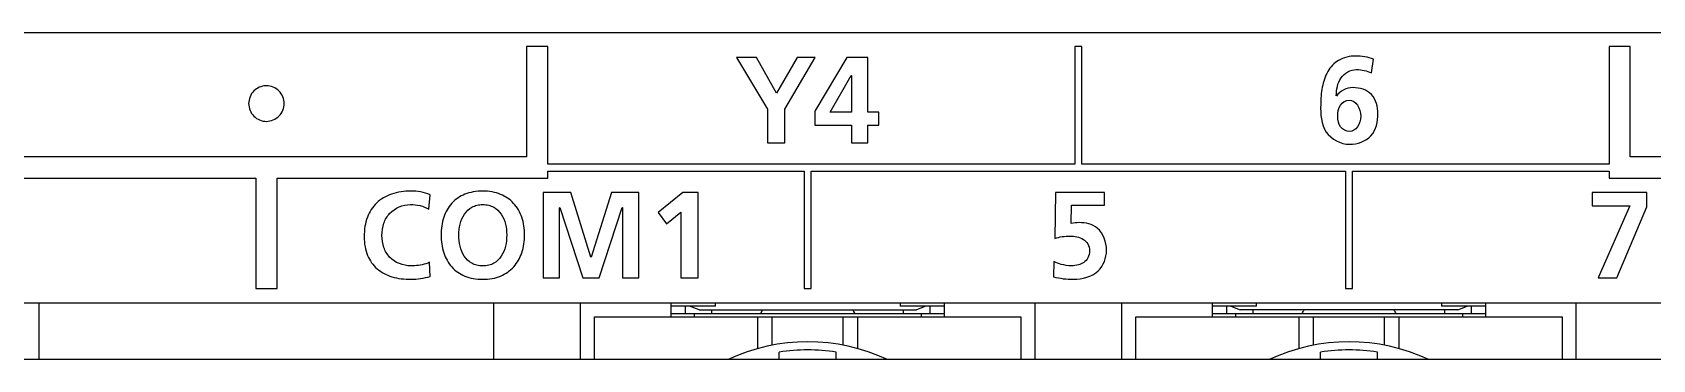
# Model space of a CAD drawing. Header units: millimetres. Extents: x 76 to 206, y 104 to 201.
# Drawn here: x 119.26 to 142.07, y 122.81 to 127.41 of the extents above; entities that cross this region are included whole.
import ezdxf

# ---------------------------------------------------------------- set-up
doc = ezdxf.new("R2010")
doc.units = ezdxf.units.MM
doc.header["$LTSCALE"] = 23.1
doc.layers.get('0').update_dxf_attribs({"linetype": 'CONTINUOUS'})

msp = doc.modelspace()

# ---------------------------------------------------------------- linework, layer by layer
at = {"color": 7, "linetype": 'Continuous'}
for p, q in [((103.909, 127.413), (205.809, 127.413)), ((126.514, 127.214), (126.214, 127.214)), ((126.214, 127.214), (126.214, 125.663)), ((126.514, 125.563), (126.514, 127.214)), ((129.453, 127.061), (129.171, 127.061)), ((129.171, 127.061), (129.609, 126.336)), ((129.736, 126.558), (129.453, 127.061)), ((130.025, 127.061), (129.736, 126.558)), ((129.85, 126.336), (130.279, 127.061)), ((130.279, 127.061), (130.025, 127.061)), ((130.723, 127.061), (130.274, 126.305)), ((131.021, 127.061), (130.723, 127.061)), ((131.021, 126.29), (131.021, 127.061)), ((134.034, 127.214), (133.934, 127.214)), ((133.934, 127.214), (133.934, 125.563)), ((134.034, 125.563), (134.034, 127.214)), ((141.754, 127.214), (141.454, 127.214)), ((141.454, 127.214), (141.454, 125.563)), ((141.754, 125.663), (141.754, 127.214)), ((138.109, 126.844), (138.14, 127.038)), ((130.491, 126.29), (130.788, 126.81)), ((130.788, 126.81), (130.791, 126.81)), ((130.791, 126.81), (130.791, 126.29)), ((129.609, 126.336), (129.609, 125.862)), ((129.85, 125.862), (129.85, 126.336)), ((130.274, 126.305), (130.274, 126.111)), ((130.791, 126.29), (130.491, 126.29)), ((131.174, 126.29), (131.021, 126.29)), ((131.174, 126.111), (131.174, 126.29)), ((130.274, 126.111), (130.791, 126.111)), ((130.791, 126.111), (130.791, 125.862)), ((131.021, 126.111), (131.174, 126.111)), ((131.021, 125.862), (131.021, 126.111)), ((129.609, 125.862), (129.85, 125.862)), ((130.791, 125.862), (131.021, 125.862)), ((126.214, 125.663), (118.894, 125.663)), ((133.934, 125.563), (126.514, 125.563)), ((126.514, 125.463), (130.124, 125.463)), ((126.514, 125.364), (126.514, 125.463)), ((130.124, 125.463), (130.124, 123.814)), ((130.224, 125.463), (137.744, 125.463)), ((130.224, 123.814), (130.224, 125.463)), ((141.454, 125.563), (134.034, 125.563)), ((137.744, 125.463), (137.744, 123.814)), ((137.844, 125.463), (141.454, 125.463)), ((137.844, 123.814), (137.844, 125.463)), ((141.454, 125.463), (141.454, 125.364)), ((149.074, 125.663), (141.754, 125.663)), ((118.594, 125.364), (122.404, 125.364)), ((122.404, 125.364), (122.404, 123.813)), ((122.704, 125.364), (126.514, 125.364)), ((122.704, 123.813), (122.704, 125.364)), ((141.454, 125.364), (145.264, 125.364)), ((124.842, 124.929), (124.859, 125.132)), ((126.837, 125.161), (126.452, 125.161)), ((126.452, 125.161), (126.452, 123.963)), ((127.122, 124.253), (126.837, 125.161)), ((127.41, 125.161), (127.125, 124.253)), ((127.795, 125.161), (127.41, 125.161)), ((127.795, 123.963), (127.795, 125.161)), ((128.417, 125.161), (128.067, 124.88)), ((128.63, 125.161), (128.417, 125.161)), ((128.63, 123.963), (128.63, 125.161)), ((133.663, 125.161), (133.651, 124.517)), ((134.351, 125.161), (133.663, 125.161)), ((134.351, 124.983), (134.351, 125.161)), ((141.988, 125.161), (141.216, 125.161)), ((141.216, 125.161), (141.216, 124.973)), ((141.988, 124.962), (141.988, 125.161)), ((126.682, 124.948), (126.686, 124.952)), ((126.682, 123.963), (126.682, 124.948)), ((126.686, 124.952), (127.009, 123.963)), ((127.239, 123.963), (127.562, 124.952)), ((127.562, 124.952), (127.565, 124.952)), ((127.565, 124.952), (127.565, 123.963)), ((128.067, 124.88), (128.187, 124.723)), ((128.187, 124.723), (128.39, 124.888)), ((128.39, 124.888), (128.39, 123.963)), ((133.884, 124.727), (133.889, 124.983)), ((133.889, 124.983), (134.351, 124.983)), ((141.216, 124.973), (141.746, 124.973)), ((141.746, 124.973), (141.302, 123.963)), ((141.562, 123.963), (141.988, 124.962)), ((124.86, 123.98), (124.85, 124.181)), ((127.125, 124.253), (127.122, 124.253)), ((133.639, 124.191), (133.634, 123.977)), ((126.452, 123.963), (126.682, 123.963)), ((127.009, 123.963), (127.239, 123.963)), ((127.565, 123.963), (127.795, 123.963)), ((128.39, 123.963), (128.63, 123.963)), ((141.302, 123.963), (141.562, 123.963)), ((122.404, 123.813), (122.704, 123.813)), ((130.124, 123.814), (130.224, 123.814)), ((137.744, 123.814), (137.844, 123.814)), ((78.309, 123.613), (204.309, 123.613)), ((119.354, 122.813), (119.354, 123.613)), ((125.754, 122.813), (125.754, 123.613)), ((126.974, 122.813), (126.974, 123.613)), ((127.174, 123.413), (133.174, 123.413)), ((127.174, 122.813), (127.174, 123.413)), ((128.254, 123.413), (128.254, 123.613)), ((128.874, 123.563), (128.254, 123.563)), ((128.254, 123.463), (132.094, 123.463)), ((128.449, 123.563), (128.449, 123.463)), ((128.644, 123.513), (128.509, 123.563)), ((128.574, 123.463), (128.574, 123.413)), ((128.644, 123.513), (131.704, 123.513)), ((128.824, 123.463), (128.824, 123.513)), ((128.874, 123.563), (128.874, 123.613)), ((129.474, 122.969), (129.474, 123.413)), ((129.674, 123.015), (129.674, 123.413)), ((130.674, 123.015), (130.674, 123.413)), ((130.874, 123.413), (130.874, 122.969)), ((131.474, 123.613), (131.474, 123.563)), ((132.094, 123.563), (131.474, 123.563)), ((131.524, 123.463), (131.524, 123.513)), ((131.839, 123.563), (131.704, 123.513)), ((131.774, 123.413), (131.774, 123.463)), ((131.899, 123.463), (131.899, 123.563)), ((132.094, 123.613), (132.094, 123.413)), ((133.174, 123.413), (133.174, 122.813)), ((133.374, 122.813), (133.374, 123.613)), ((134.594, 122.813), (134.594, 123.613)), ((134.794, 123.413), (140.794, 123.413)), ((134.794, 122.813), (134.794, 123.413)), ((135.874, 123.413), (135.874, 123.613)), ((136.494, 123.563), (135.874, 123.563)), ((135.874, 123.463), (139.714, 123.463)), ((136.069, 123.563), (136.069, 123.463)), ((136.129, 123.563), (136.264, 123.513)), ((136.194, 123.463), (136.194, 123.413)), ((139.324, 123.513), (136.264, 123.513)), ((136.444, 123.463), (136.444, 123.513)), ((136.494, 123.563), (136.494, 123.613)), ((137.094, 122.969), (137.094, 123.413)), ((137.294, 123.015), (137.294, 123.413)), ((138.294, 123.015), (138.294, 123.413)), ((138.494, 123.413), (138.494, 122.969)), ((139.094, 123.613), (139.094, 123.563)), ((139.714, 123.563), (139.094, 123.563)), ((139.144, 123.463), (139.144, 123.513)), ((139.324, 123.513), (139.459, 123.563)), ((139.394, 123.413), (139.394, 123.463)), ((139.519, 123.463), (139.519, 123.563)), ((139.714, 123.613), (139.714, 123.413)), ((140.794, 123.413), (140.794, 122.813)), ((140.994, 122.813), (140.994, 123.613)), ((202.159, 122.813), (80.459, 122.813)), ((129.774, 122.813), (129.774, 122.918)), ((130.574, 122.813), (130.574, 122.918)), ((137.394, 122.813), (137.394, 122.918)), ((138.194, 122.813), (138.194, 122.918))]:
    msp.add_line(p, q, dxfattribs=at)
at = {"color": 40, "linetype": 'Continuous'}
for centre, start, end in [((130.174, 123.113), 147.7612, 152.1755), ((130.174, 123.113), 27.8245, 32.2388), ((137.794, 123.113), 147.7612, 152.1755), ((137.794, 123.113), 27.8245, 32.2388)]:
    msp.add_arc(centre, 0.75, start, end, dxfattribs=at)
at = {"color": 7, "linetype": 'Continuous'}
for centre, radius, start, end in [((130.174, 120.413), 2.65, 64.9564, 115.0436), ((130.174, 120.413), 2.536, 80.9249, 99.0751), ((137.794, 120.413), 2.65, 64.9564, 115.0436), ((137.794, 120.413), 2.536, 80.9249, 99.0751)]:
    msp.add_arc(centre, radius, start, end, dxfattribs=at)
for points, knots in [([(137.888, 127.081), (137.805, 127.081), (137.642, 127.047), (137.479, 126.866), (137.407, 126.64), (137.389, 126.354), (137.403, 125.986), (137.678, 125.841), (137.802, 125.841)], [0, 0, 0, 0, 0.145323, 0.27328, 0.408814, 0.552463, 0.782909, 1, 1, 1, 1]), ([(137.615, 126.521), (137.618, 126.608), (137.641, 126.79), (137.817, 126.892), (137.9, 126.892)], [0, 0, 0, 0, 0.512948, 1, 1, 1, 1]), ([(122.542, 126.663), (122.481, 126.66), (122.356, 126.606), (122.277, 126.414), (122.358, 126.217), (122.489, 126.163), (122.554, 126.163)], [0, 0, 0, 0, 0.23882, 0.492378, 0.746312, 1, 1, 1, 1]), ([(122.554, 126.163), (122.619, 126.163), (122.75, 126.218), (122.831, 126.414), (122.75, 126.609), (122.615, 126.665), (122.546, 126.663), (122.542, 126.663)], [0, 0, 0, 0, 0.246219, 0.492906, 0.739229, 0.985504, 1, 1, 1, 1]), ([(138.2, 126.272), (138.2, 126.366), (138.15, 126.574), (137.943, 126.638), (137.85, 126.638)], [0, 0, 0, 0, 0.501992, 1, 1, 1, 1]), ([(137.802, 126.02), (137.755, 126.02), (137.649, 126.075), (137.63, 126.236), (137.645, 126.397), (137.75, 126.46), (137.797, 126.46)], [0, 0, 0, 0, 0.237502, 0.493455, 0.76393, 1, 1, 1, 1]), ([(137.797, 126.46), (137.89, 126.46), (138.03, 126.239), (137.891, 126.02), (137.802, 126.02)], [0, 0, 0, 0, 0.510465, 1, 1, 1, 1]), ([(137.802, 125.841), (137.91, 125.841), (138.153, 125.919), (138.2, 126.163), (138.2, 126.272)], [0, 0, 0, 0, 0.496805, 1, 1, 1, 1]), ([(124.587, 125.182), (124.495, 125.182), (124.32, 125.16), (124.093, 125.031), (123.979, 124.851), (123.937, 124.683), (123.926, 124.543), (123.937, 124.404), (123.982, 124.242), (124.102, 124.074), (124.328, 123.961), (124.498, 123.942), (124.587, 123.942)], [0, 0, 0, 0, 0.135972, 0.254101, 0.371441, 0.436202, 0.507574, 0.577443, 0.639956, 0.752926, 0.868306, 1, 1, 1, 1]), ([(124.587, 124.131), (124.48, 124.131), (124.306, 124.195), (124.197, 124.391), (124.172, 124.559), (124.197, 124.729), (124.305, 124.924), (124.476, 124.993), (124.582, 124.993)], [0, 0, 0, 0, 0.247882, 0.368495, 0.500247, 0.633262, 0.755414, 1, 1, 1, 1]), ([(125.6, 125.182), (125.555, 125.182), (125.469, 125.175), (125.313, 125.133), (125.149, 125.023), (125.033, 124.811), (125.002, 124.565), (125.033, 124.318), (125.148, 124.105), (125.312, 123.992), (125.468, 123.949), (125.554, 123.942), (125.6, 123.942)], [0, 0, 0, 0, 0.07023, 0.133896, 0.249626, 0.366485, 0.498616, 0.631162, 0.748834, 0.865264, 0.929249, 1, 1, 1, 1]), ([(125.6, 124.131), (125.571, 124.131), (125.517, 124.137), (125.421, 124.173), (125.329, 124.264), (125.273, 124.408), (125.253, 124.612), (125.294, 124.825), (125.424, 124.951), (125.519, 124.987), (125.572, 124.993), (125.6, 124.993)], [0, 0, 0, 0, 0.069945, 0.132432, 0.249851, 0.373243, 0.504462, 0.752957, 0.869925, 0.931651, 1, 1, 1, 1]), ([(125.6, 123.942), (125.645, 123.942), (125.731, 123.949), (125.886, 123.993), (126.05, 124.107), (126.166, 124.319), (126.198, 124.565), (126.166, 124.81), (126.048, 125.021), (125.885, 125.132), (125.73, 125.175), (125.644, 125.182), (125.6, 125.182)], [0, 0, 0, 0, 0.070157, 0.134024, 0.25121, 0.369589, 0.501374, 0.632743, 0.7503, 0.866785, 0.930341, 1, 1, 1, 1]), ([(125.6, 124.993), (125.628, 124.993), (125.681, 124.987), (125.776, 124.951), (125.906, 124.825), (125.947, 124.612), (125.926, 124.408), (125.871, 124.264), (125.779, 124.173), (125.683, 124.137), (125.628, 124.131), (125.6, 124.131)], [0, 0, 0, 0, 0.068384, 0.130123, 0.247077, 0.495539, 0.626745, 0.750115, 0.86752, 0.93002, 1, 1, 1, 1]), ([(133.651, 124.517), (133.685, 124.528), (133.757, 124.545), (133.893, 124.555), (134.031, 124.535), (134.127, 124.441), (134.147, 124.342), (134.128, 124.244), (134.064, 124.176), (134.012, 124.152), (133.986, 124.145)], [0, 0, 0, 0, 0.124984, 0.25014, 0.473402, 0.57611, 0.691419, 0.806408, 0.907378, 1, 1, 1, 1]), ([(134.38, 124.349), (134.38, 124.462), (134.304, 124.69), (134.084, 124.739), (133.994, 124.739)], [0, 0, 0, 0, 0.557671, 1, 1, 1, 1]), ([(133.634, 123.977), (133.725, 123.955), (133.938, 123.921), (134.288, 124.001), (134.38, 124.246), (134.38, 124.349)], [0, 0, 0, 0, 0.293099, 0.677793, 1, 1, 1, 1]), ([(124.85, 124.181), (124.834, 124.172), (124.749, 124.142), (124.658, 124.131), (124.587, 124.131)], [0, 0, 0, 0, 0.206542, 1, 1, 1, 1]), ([(133.986, 124.145), (133.953, 124.135), (133.87, 124.125), (133.752, 124.145), (133.673, 124.177), (133.639, 124.191)], [0, 0, 0, 0, 0.283887, 0.683358, 1, 1, 1, 1])]:
    msp.add_open_spline(points, degree=3, knots=knots, dxfattribs=at)
for points in [[(138.14, 127.038), (138.06, 127.067), (137.973, 127.081), (137.888, 127.081)], [(137.9, 126.892), (137.972, 126.892), (138.044, 126.873), (138.109, 126.844)], [(137.85, 126.638), (137.763, 126.638), (137.668, 126.59), (137.618, 126.518)], [(124.582, 124.993), (124.671, 124.993), (124.764, 124.973), (124.842, 124.929)], [(124.859, 125.132), (124.773, 125.166), (124.679, 125.182), (124.587, 125.182)], [(133.994, 124.739), (133.957, 124.739), (133.921, 124.734), (133.884, 124.727)], [(124.587, 123.942), (124.679, 123.942), (124.771, 123.959), (124.86, 123.98)]]:
    msp.add_open_spline(points, degree=3, dxfattribs=at)

doc.saveas('drawing.dxf')
